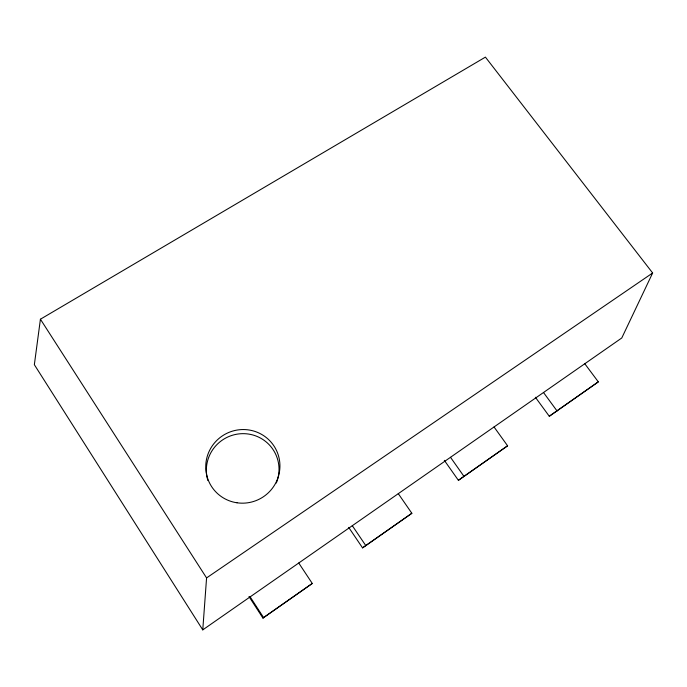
<?xml version="1.0" encoding="UTF-8"?>
<svg xmlns="http://www.w3.org/2000/svg" width="687" height="687" viewBox="0 0 687 687"><rect width="100%" height="100%" fill="white"/><g stroke="black" fill="none" stroke-linecap="round" stroke-linejoin="round"><path stroke-width="1.03" d="M202.768 629.876L206.572 577.922L40.421 319.215L485.417 57.124L652.65 272.988L621.778 337.978L202.768 629.876L34.35 364.694L40.421 319.215M248.995 596.556L262.932 618.068L312.284 583.461L298.742 563.014M348.721 527.418L362.547 547.865L411.857 513.283L398.297 493.661M444.326 460.342L458.392 480.316L507.59 445.803L494.039 426.962M535.371 397.241L549.282 416.262L598.317 381.86L584.792 363.741M262.932 618.068L312.284 583.461M362.547 547.865L411.857 513.283M458.392 480.316L507.59 445.803M549.282 416.262L598.317 381.86M206.572 577.922L652.65 272.988M543.503 392.509L557.045 410.955M450.5 457.293L464.051 476.495M352.311 525.701L365.862 545.701M250.145 596.874L263.662 617.725M207.895 480.565A36.463 35.964 -30.6 0 1 244.435 433.677A36.463 35.964 -30.6 0 1 276.32 483.004M237.015 502.79A37.218 36.703 -28.6 0 0 277.479 452.785A37.218 36.703 -28.6 0 0 214.018 443.51A37.218 36.703 -28.6 0 0 237.015 502.79"/></g></svg>
